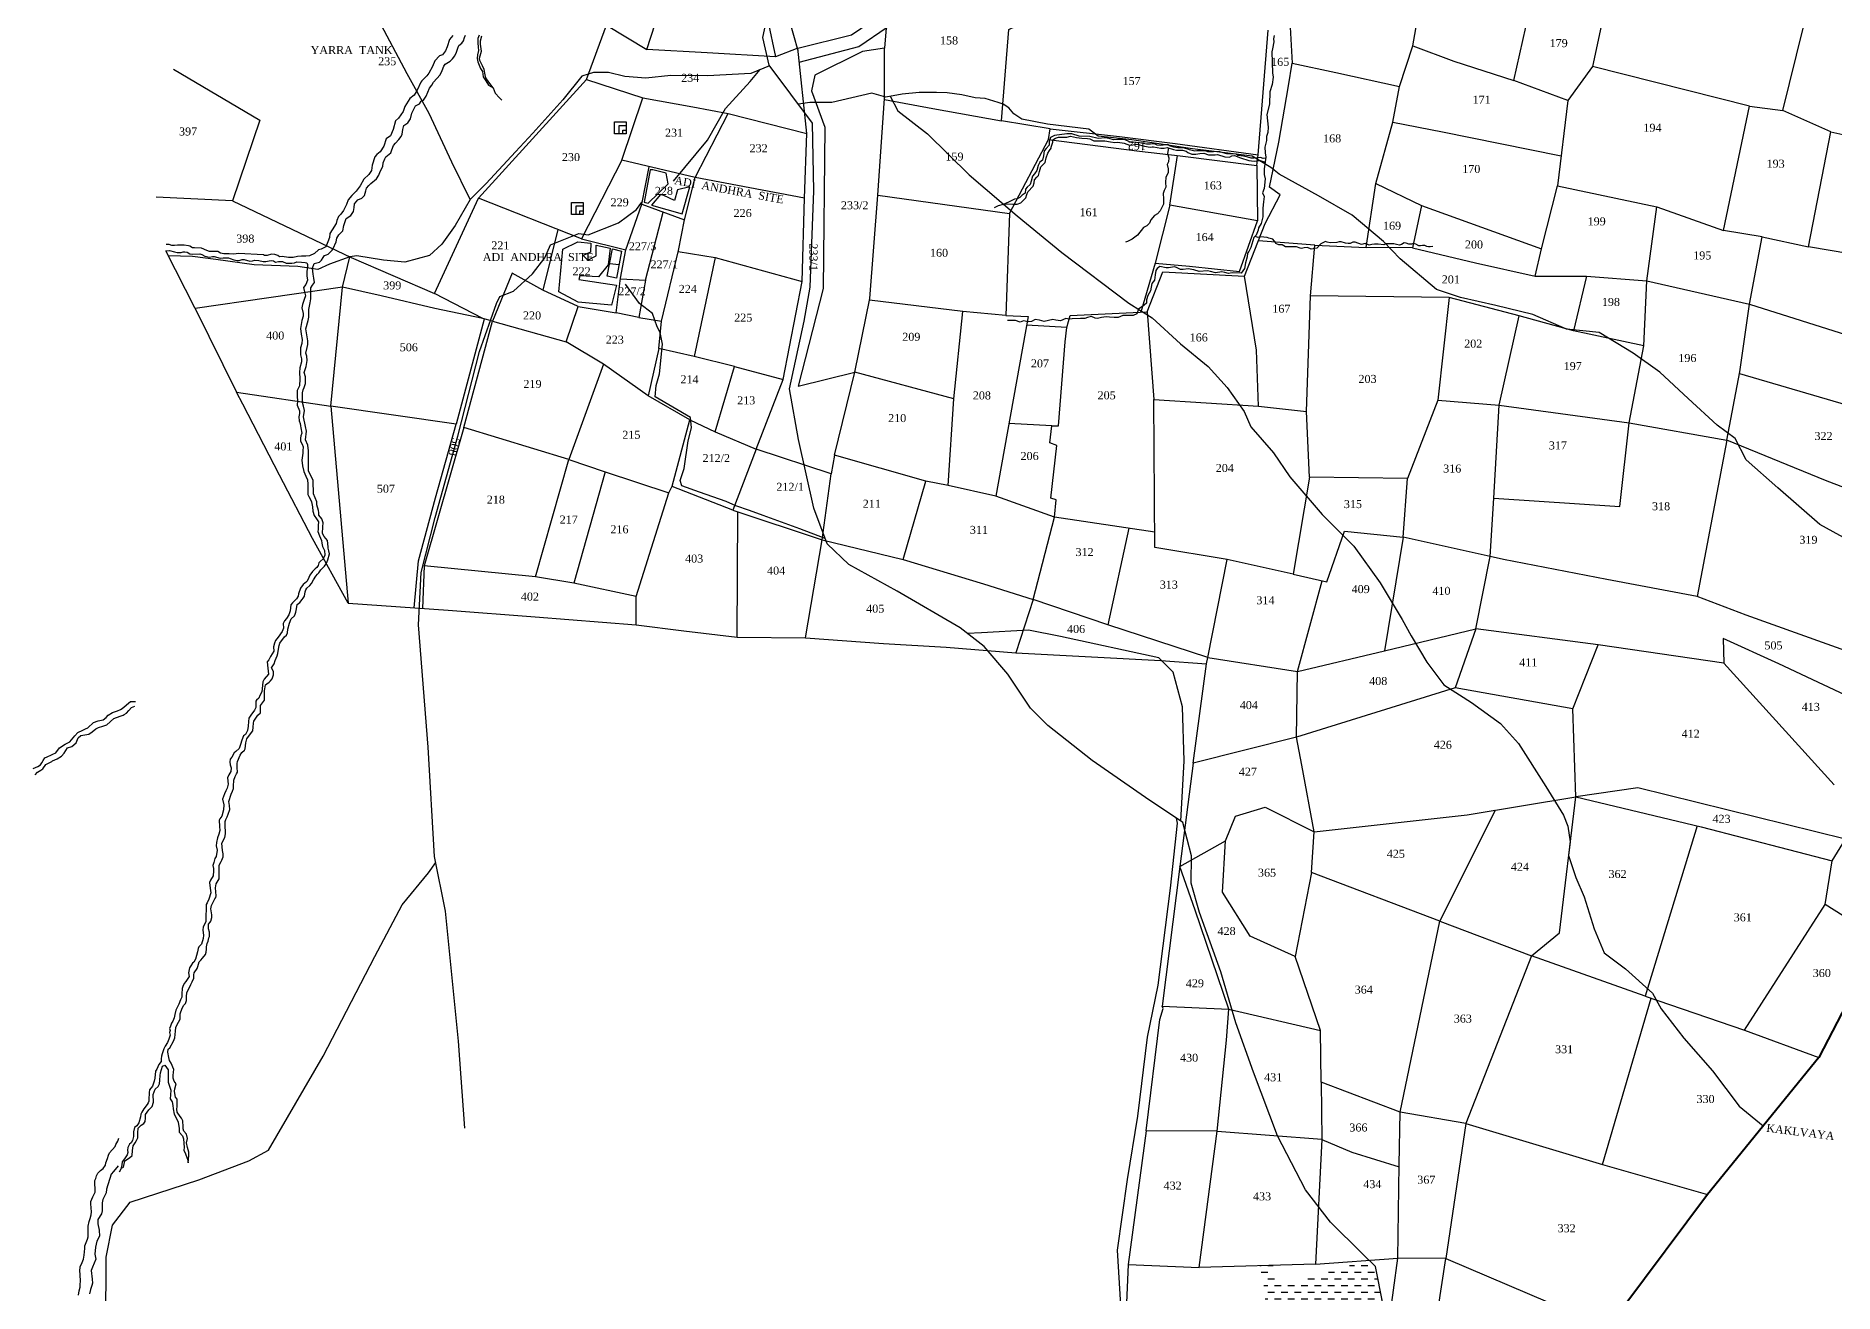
# Model space of a CAD drawing. Header units: millimetres. Extents: x -710 to 883, y -1027 to 1201.
# Drawn here: x -152 to 522, y 0 to 471 of the extents above; entities that cross this region are included whole.
import ezdxf

# ---------------------------------------------------------------- set-up
doc = ezdxf.new("R2010")
doc.units = ezdxf.units.MM
doc.header["$MEASUREMENT"] = 0
for name, pattern in [('ACAD_ISO02W100', [15, 12, -3]), ('ACAD_ISO07W100', [3, 0, -3]), ('BORDER', [1.75, 0.5, -0.25, 0.5, -0.25, 0, -0.25])]:
    doc.linetypes.add(name, pattern=pattern)
for name, color, linetype in [('CARTTRACK', 30, 'ACAD_ISO02W100'), ('NALA', 4, 'Continuous'), ('SQUAREWELL', 5, 'Continuous'), ('SURVEY_BND', 7, 'Continuous'), ('SURVEY_NO', 7, 'Continuous'), ('VILLAGE_AREA', 1, 'Continuous'), ('WATER_BODY', 4, 'Continuous')]:
    doc.layers.add(name, color=color, linetype=linetype)
doc.layers.add('FOOTPATH', color=150, linetype='ACAD_ISO07W100', lineweight=30)
doc.layers.add('VILL_BOUNDARY', color=6, linetype='BORDER', lineweight=30)
doc.styles.get("Standard").update_dxf_attribs({"font": 'TIMES.TTF'})

msp = doc.modelspace()

# ---------------------------------------------------------------- hatches: boundary and pattern name
at = {"layer": 'WATER_BODY', "linetype": 'ByBlock'}
h = msp.add_hatch(dxfattribs=at)
h.set_pattern_fill('DASH', color=256, scale=20, style=0)
h.paths.add_polyline_path([(324.29, -31.51), (326.06, -27.92), (327.6, -26.34), (329.76, -24.44), (332.32, -22.99), (334.09, -19.78), (335.96, -17.08), (338.71, -15.96), (340.57, -14.61), (342.02, -12.79), (343.75, -9.53), (346.96, -7.67), (353.13, -4.2), (350.37, 9.73), (349.07, 10.99), (348.18, 10.58), (347.17, 10.48), (346.48, 10.73), (345.19, 11.43), (345, 11.82), (340.5, 11.5), (341, 10.23), (339.05, 8.82), (336.54, 7.85), (334.65, 7.85), (333.43, 7.73), (332.27, 7.3), (331.35, 6.69), (328.54, 5.53), (327.02, 5.65), (325.98, 5.65), (324.51, 5.41), (323.23, 5.04), (322.44, 4.49), (320.73, 4.49), (319.75, 4.37), (318.34, 3.94), (317.06, 3.7), (315.9, 3.64), (314.8, 3.64), (313.52, 3.88), (312.79, 4.98), (312.24, 7.85), (312.05, 9.43), (312.12, 10.14), (306.95, 10), (306.89, 8.73), (306.95, 7.39), (308.42, 4.71), (308.45, 2.93), (309.11, -3.36), (307.51, -5.58), (305.8, -6.32), (303.57, -6.32), (302.65, -6.93), (301.91, -7.33), (300.42, -6.98), (299.1, -7.33), (298.32, -7.68), (296.87, -7.11), (295.56, -7.06), (294.59, -7.46), (293.37, -7.46), (292.36, -7.46), (291.49, -7.28), (290.57, -7.28), (289.08, -7.85), (288.11, -7.72), (286.67, -6.93), (284.74, -7.28), (282.41, -7.64), (281.22, -7.31), (279.84, -7.03), (278.54, -7.03), (276.97, -7.03), (275.95, -6.54), (274.4, -5.93), (273.25, -5.52), (272.04, -5.18), (270.43, -3.93), (268.58, -4.98), (265.14, -13.36), (260.41, -28.19), (259.39, -39.29), (258.58, -53.85), (258.24, -66.51), (256.69, -76.62), (250.88, -86.55), (248.45, -88.1), (247.17, -89.85), (248.05, -91.27), (255.33, -95.92), (263.25, -104.72), (266.15, -112.87), (267.64, -123.25), (269.93, -139.56), (271.96, -148.02), (273.18, -151.32), (274.71, -153.14), (277.35, -155.4), (279.11, -155.93), (281.65, -156.14), (283.85, -155.62), (286.05, -154.52), (287.34, -152.36), (288.88, -148.99), (289.11, -145.22), (289.76, -141.49), (291.95, -138.19), (292.84, -133.11), (294.42, -130.45), (295.22, -126.26), (295.41, -124.49), (296.99, -122.12), (298.25, -119.79), (299.18, -115.22), (301.98, -111.17), (301.1, -109.1), (299.89, -106.12), (300.36, -101.6), (301.85, -97.17), (301.8, -94.71), (301.43, -90.67), (302.17, -87.55), (303.34, -83.64), (303.95, -79.91), (303.57, -76.01), (305.34, -70.09), (306.6, -65.66), (306.74, -60.45), (307.96, -55.11), (309.59, -50.36), (312.44, -46.35), (315.47, -42.06), (317.25, -38.31), (322.19, -33.6)])
h.paths.add_polyline_path([(264.06, -63.6), (302.51, -63.6), (302.51, -59), (264.06, -59)], flags=24)
h.paths.add_polyline_path([(279.12, -57.56), (287.28, -57.56), (287.28, -52.99), (279.12, -52.99)], flags=24)

# ---------------------------------------------------------------- linework, layer by layer
at = {"layer": 'CARTTRACK', "linetype": 'ByBlock'}
for points in [[(353.13, -4.2), (350.37, 9.73), (345.3, 14.64), (333.54, 26.31), (324.14, 38.4), (313.74, 58.7), (304.74, 82.55), (298.06, 101.07), (292.46, 120.13), (284.37, 142.46), (281.34, 153.4), (281.49, 163.69), (278.23, 176.19), (264.19, 185.48), (244.13, 199.37), (227.52, 212.51), (221.03, 219.05), (212.51, 231.75), (203.69, 242.16), (194.71, 249.09), (171.02, 262.87), (153, 272.94), (144.79, 280.63), (139.82, 293.96), (134.02, 319.74), (130.71, 338.72), (136.22, 364.15), (138.48, 376.92), (139.86, 413.01), (139.36, 438.36), (123.04, 460.13), (120.65, 470.43), (123.4, 483.25)], [(277.47, 176.69), (278.72, 199.22), (278.04, 219.56), (274.57, 232.48), (269.22, 237.86), (232.33, 245.91), (220.27, 248.23), (202.68, 247.31), (197.36, 247.04)]]:
    msp.add_lwpolyline(points, dxfattribs=at)
at = {"layer": 'FOOTPATH', "linetype": 'ByBlock'}
for points in [[(10.99, 409.67), (4.09, 423.69), (-4.38, 441.92), (-12.68, 456.83), (-26.71, 483.27), (-43.48, 508.67), (-57.87, 539.9), (-63.74, 551.63), (-65.84, 566.98), (-70.21, 576.41), (-76.57, 588.85), (-81.76, 600.48), (-96.36, 612.77)], [(123.24, 459.87), (116.16, 457.01), (99.99, 456.08), (86.19, 456.19), (76.86, 455.26), (68.93, 455.78), (62.85, 457.32), (57.19, 457.32), (55.27, 456.68), (52.89, 456.02), (45.72, 447.14), (34.48, 434.62), (27.97, 427.62), (16.99, 415.71), (10.99, 409.67), (5.29, 400.03), (0.33, 393.04), (-4.22, 388.74), (-13.57, 386.22), (-21.53, 386.95), (-31.53, 388.66), (-34.17, 388.23), (-41.81, 385.46), (-46.12, 383.43), (-53.6, 384.57), (-70.01, 385.23), (-84.45, 387.23), (-93.13, 388.31), (-102.17, 388.59)], [(87.2, 416.55), (99.94, 431.98), (106.75, 443.8), (115.91, 454), (119.7, 458.44)], [(530.94, 280.21), (517.09, 287.89), (501.32, 301.66), (489.44, 312.15), (485.26, 320.1), (478.57, 325.13), (467.68, 335.17), (457.08, 345.04), (447.05, 352.09), (434.26, 359.91), (422.09, 361.16), (409.44, 366.62), (395.59, 369.99), (382.24, 373.04), (373.29, 376.02), (359.71, 387.54), (353.4, 394.02), (341.73, 403.88), (329.07, 411.1), (314.26, 419.26), (311.21, 421.71), (304.13, 426.03), (281.84, 428.7), (259.04, 432.15), (246.39, 433.52), (242.93, 436.05), (227.5, 437.96), (217.82, 439.84), (214.81, 441.86), (212.93, 444.1), (210.77, 445.53), (209, 446.12), (204.12, 447.55), (200.26, 447.84), (195.27, 448.96), (189.87, 449.73), (185.87, 449.84), (179.29, 449.84), (172.94, 449.18), (166.84, 448.15), (161.55, 449.55), (146.55, 446.13), (138.28, 446.13), (134.02, 445.47)], [(168.49, 448.43), (171.36, 443.03), (182.45, 434.3), (198.01, 419.02), (216.05, 403.54), (232.77, 389.83), (257.9, 370.9), (266.73, 365.37), (277.25, 355.6), (287.71, 347.17), (294.85, 339.19), (301.15, 330.27), (303.69, 324.55), (312.24, 314.79), (318.36, 305.72), (330.39, 291.64), (342.33, 279.81), (352.13, 265.95), (360.4, 252.25), (363.78, 246.14), (369.72, 236.21), (376.02, 227.76), (386.45, 221.1), (397.35, 213.21), (404.02, 205.79), (414.3, 189.65), (420.88, 178.95), (422.57, 174.72), (423.46, 168.9), (422.84, 163.72), (425.58, 155.57), (428.68, 148.29), (432.44, 136.28), (436.2, 127.27), (444.14, 121.27), (454.3, 112.21), (457.48, 106.23), (466, 95.29), (476.76, 83.05), (486.78, 69.81), (495.75, 62.41)], [(8.95, 61.54), (6.56, 94.14), (1.66, 142.96), (-2.37, 163.44), (-4.76, 204.36), (-8.41, 250.32), (-7.38, 269.87), (-2.1, 290.56), (6.29, 320.99), (14.43, 352.78), (20.83, 370.74), (22.07, 373.4), (27.16, 375.33), (34.29, 381.84), (39.02, 387.88), (41.13, 392.78), (51.68, 396.99), (55.22, 396.44), (66.53, 400.93), (73.29, 405.95), (75.37, 408.77)], [(144.05, 282.61), (134.59, 286.29), (120.84, 291.29), (115.74, 293.18), (110.56, 294.82), (106.99, 296.45), (96.94, 299.96), (90.36, 302.35), (89.72, 304.35), (91.19, 308.83), (92.69, 319.19), (93.96, 324.12), (93.62, 327.99), (80.35, 335.7), (80.74, 339.93), (81.96, 344.42), (83.08, 355.51), (82.23, 359.82), (81.03, 361.99), (79.32, 366.95), (74.4, 370.7), (69.18, 377.96)], [(254.88, -4.78), (253.64, 15.82), (257.44, 42.28), (261.35, 66), (264.99, 95.66), (268.9, 115.11), (273.52, 151.58), (276.18, 175.93), (275.76, 177.82)], [(-118.55, -51.53), (-125.59, -12.4), (-125.58, 13.16), (-123.12, 25.17), (-116.48, 33.81), (-90.83, 42.15), (-72.06, 49.26), (-64.69, 53.3), (-44.16, 88.54), (-24.75, 125.9), (-14.56, 145.26), (-4.62, 157.28), (-1.92, 161.12)]]:
    msp.add_lwpolyline(points, dxfattribs=at)
at = {"layer": 'NALA', "linetype": 'ByBlock'}
for points in [[(-119.88, 46.6), (-119.04, 46.98), (-118.5, 49.32), (-116.81, 50.44), (-115.82, 51.32), (-115.68, 53.15), (-115.4, 54.97), (-114.6, 56.02), (-114.15, 56.95), (-113.59, 57.96), (-113.59, 59.8), (-113.53, 61.6), (-112.34, 62.68), (-111.38, 63.3), (-110.85, 64.06), (-110.82, 65.33), (-110.73, 66.69), (-109.55, 68.48), (-108.33, 69.69), (-107.8, 71.27), (-107.88, 74.12), (-107.17, 76.13), (-106.07, 77.23), (-105.56, 78.22), (-105.42, 79.55), (-105.31, 81.35), (-105.11, 82.34), (-104.35, 84.84), (-103.53, 85.2), (-102.26, 83.45), (-102.29, 80.21), (-102.29, 78.8), (-101.33, 75.8), (-101.38, 74.02), (-101.47, 72.49), (-100.79, 71.42), (-100.51, 70.09), (-100.39, 68.77), (-100.06, 66.84), (-99.04, 64.9), (-98.56, 63.77), (-98.16, 61.41), (-98.19, 60), (-96.95, 58.71), (-96.5, 57.61), (-96.24, 54.35), (-96.41, 53.36), (-95.79, 51.9), (-94.94, 49.58), (-94.75, 48.51), (-94.52, 51.3), (-94.52, 52.51), (-95, 54.26), (-95.34, 56.06), (-94.97, 57.64), (-95.45, 59.28), (-96.42, 60.37), (-96.6, 61.36), (-96.6, 62.09), (-96.73, 64.24), (-97.21, 65.27), (-97.71, 65.95), (-98.85, 67.59), (-99.01, 68.65), (-98.85, 69.69), (-98.85, 71.71), (-98.92, 72.39), (-99.55, 73.21), (-99.8, 74.5), (-99.87, 75.37), (-99.72, 76.25), (-99.33, 78.11), (-100.08, 79.21), (-100.45, 80.32), (-100.45, 81.29), (-100.33, 82.51), (-100.18, 83.51), (-101.18, 85.92), (-101.73, 86.98), (-102.05, 87.99), (-102.37, 90.08), (-102.22, 91.22), (-101.66, 91.73), (-100.3, 94.17), (-99.81, 95.42), (-99.52, 97.97), (-99.37, 99.29), (-98.97, 100.14), (-97.75, 102.41), (-97.73, 104.44), (-97, 106.6), (-96.35, 107.64), (-95.74, 108.25), (-95.42, 109.41), (-95.42, 110.94), (-95.28, 112.29), (-93.79, 115.4), (-93.28, 116.43), (-92.66, 117.74), (-92.61, 119.08), (-92.58, 119.76), (-91.41, 121.43), (-91.16, 122.11), (-90.62, 123.92), (-90.05, 124.57), (-89.45, 125.25), (-88.29, 126.69), (-88.02, 127.57), (-87.95, 128.71), (-87.93, 129.53), (-87.64, 130.74), (-87.31, 131.62), (-86.96, 132.85), (-86.79, 133.46), (-86.79, 135), (-87.18, 136.26), (-87.18, 138.04), (-86.46, 138.78), (-86.21, 139.18), (-85.87, 140.52), (-85.89, 141.49), (-86.23, 143.8), (-85.97, 145.07), (-85.18, 146.81), (-84.82, 147.49), (-84.44, 147.99), (-84.3, 148.7), (-84.56, 151.68), (-84.36, 152.39), (-84.22, 153.19), (-83.13, 155), (-83.13, 155.84), (-83.1, 156.94), (-83.1, 157.79), (-83.16, 160.17), (-82.45, 161.47), (-82.12, 162.03), (-81.67, 163.33), (-81.61, 164.42), (-81.95, 165.63), (-82.2, 168.35), (-81.05, 170.56), (-80.73, 171.84), (-80.72, 173.3), (-80.87, 174.21), (-80.87, 175.62), (-80.87, 176.58), (-80.63, 177.33), (-80.21, 178.28), (-79.72, 179.29), (-79.19, 181.07), (-79.32, 182.52), (-79.54, 183.97), (-78.63, 186.72), (-78.21, 187.84), (-77.74, 188.94), (-77.72, 189.76), (-77.62, 192.01), (-77.21, 193.41), (-76.65, 194.42), (-76.22, 195.07), (-76.43, 196.74), (-76.43, 198.22), (-76.22, 199.08), (-75.27, 201.38), (-74.59, 202.42), (-73.61, 203.25), (-73.35, 203.73), (-73.17, 206.05), (-72.75, 207.47), (-72.1, 208.34), (-70.58, 210.49), (-70.42, 211.92), (-70.26, 213.35), (-70.21, 214.14), (-68.71, 216.39), (-67.69, 217.31), (-67.69, 218.12), (-67.6, 218.78), (-67.66, 220.06), (-66.19, 222.04), (-66.17, 223.4), (-66.12, 225.54), (-65.75, 227.75), (-65.31, 228.15), (-64.4, 228.78), (-63.86, 229.29), (-63.23, 230), (-62.75, 231.51), (-62.82, 232.78), (-63.52, 234.13), (-62.54, 235.6), (-62.1, 236.85), (-61.73, 237.79), (-61.44, 238.61), (-61.13, 239.55), (-60.88, 241.1), (-60.6, 242.45), (-60.34, 243.39), (-58.65, 245.78), (-57.86, 246.44), (-57.55, 247.28), (-57.42, 248.6), (-56.8, 250.92), (-56.09, 252.49), (-54.94, 253.61), (-54.61, 254.28), (-54.38, 254.96), (-54.1, 256.3), (-53.85, 257.93), (-52.89, 258.69), (-52.08, 259.78), (-51.6, 260.32), (-51.13, 261.05), (-50.86, 262.62), (-50.68, 263.44), (-50.28, 264.03), (-49.16, 264.99), (-48.47, 265.72), (-47.72, 267.17), (-46.9, 268.55), (-46.28, 269.3), (-45.79, 269.78), (-45.26, 270.56), (-44.98, 270.93), (-43.68, 272.25), (-43.09, 273.12), (-42.6, 274.02), (-42.43, 274.69), (-41.82, 276.88), (-42.08, 278.04), (-42.32, 278.96), (-42.32, 279.46), (-42.58, 281.89), (-43.83, 283.4), (-44.35, 284.47), (-44.33, 287.06), (-44.21, 288.52), (-44.66, 289.99), (-45.75, 291.36), (-45.74, 292.37), (-45.93, 293.14), (-46.48, 295.21), (-46.48, 296.35), (-47.73, 299.32), (-47.82, 300.66), (-47.9, 303.05), (-47.9, 304.35), (-49.66, 307.96), (-49.6, 309.02), (-49.71, 315.48), (-49.95, 317.58), (-50.73, 319.57), (-50.44, 322.84), (-50.73, 324.6), (-51.47, 328.26), (-51.18, 330.58), (-51.47, 332.27), (-51.91, 333.64), (-51.88, 336.14), (-51.86, 337.24), (-51.64, 338.37), (-51.27, 339.29), (-50.76, 340.78), (-50.76, 343.22), (-51.3, 344.91), (-50.54, 347.06), (-50.2, 349.39), (-50.29, 351), (-50.64, 352.17), (-50.17, 354.23), (-49.93, 355.33), (-49.88, 356.78), (-50.59, 361.26), (-49.8, 364.4), (-49.58, 365.55), (-49.58, 367.19), (-49.58, 368.46), (-49.05, 371.03), (-48.8, 372.5), (-48.78, 373.89), (-48.78, 375.55), (-48.78, 376.57), (-48.16, 377.67), (-47.41, 378.62), (-47.65, 380.26), (-47.87, 381.75), (-48.19, 383.95), (-47.55, 385.68), (-45.57, 386.29), (-44.76, 387.02), (-44.1, 388.03), (-43.64, 388.76), (-42.9, 389), (-42.22, 389.25), (-41.41, 390.1), (-40.82, 390.76), (-40.41, 391.37), (-39.25, 393.86), (-39.01, 395.25), (-38.28, 396.53), (-36.78, 398.02), (-36.39, 400.02), (-36.07, 401.14), (-35.58, 402.6), (-33.82, 403.68), (-32.84, 405.17), (-32.47, 406.73), (-32.35, 408.13), (-31.13, 409.54), (-29.71, 410.2), (-28.71, 411.23), (-28.21, 412.98), (-27.95, 413.95), (-27.06, 414.98), (-26.28, 415.76), (-24.2, 417.46), (-23.27, 418.9), (-22.78, 420.24), (-21.77, 422.11), (-21.68, 423.48), (-21.04, 425), (-20.65, 425.73), (-18.83, 427.21), (-18.42, 428.38), (-17.76, 429.94), (-17.07, 430.87), (-15.77, 432.17), (-14.92, 433.32), (-14.55, 434.28), (-14.3, 435.94), (-13.96, 437.42), (-12.44, 438.47), (-11.46, 439.93), (-10.9, 442.04), (-9.5, 444.81), (-8.01, 445.62), (-7.4, 446.6), (-6.59, 446.94), (-5.54, 448.5), (-4.26, 451.47), (-3.43, 452.57), (-2.75, 453.72), (-0.32, 456.44), (0.44, 458.08), (1.15, 459.71), (1.61, 460.5), (3.52, 461.54), (4.3, 462.46), (5.23, 463.64), (5.85, 465.01), (6.29, 466.47), (6.68, 467.51), (7.83, 468.39), (8.52, 469.24), (8.86, 470.49), (9.18, 471.32)], [(4.51, 471.19), (3.18, 469.71), (2.36, 466.98), (1.77, 465.52), (0.6, 463.99), (-0.51, 463.58), (-2.28, 461.69), (-3.16, 459.58), (-4.5, 457.14), (-5.24, 456.15), (-7.14, 454.25), (-7.53, 453.67), (-8.93, 450.71), (-10.07, 448.84), (-11.67, 447.56), (-13.59, 444.58), (-14.14, 442.73), (-15.9, 440.28), (-17.02, 439.16), (-17.93, 435.96), (-18.91, 433.62), (-20.49, 432.44), (-21.41, 429.67), (-22.83, 427.61), (-24.05, 426.57), (-24.76, 425.68), (-25.78, 422.57), (-26.09, 420.54), (-27.05, 419.05), (-28.91, 417.34), (-30.22, 414.79), (-31.79, 412.82), (-33.35, 411.26), (-34.79, 409.57), (-35.42, 407.82), (-36.48, 405.55), (-37.59, 404.22), (-38.46, 403.37), (-39.09, 401.81), (-39.28, 400.71), (-40.8, 398.34), (-41.64, 397), (-41.84, 395.46), (-42.38, 393.88), (-43.2, 391.97), (-44.84, 391.07), (-45.91, 390.83), (-47.37, 389.51), (-49.22, 388.58), (-50.6, 388.5), (-52.3, 388.51), (-53.72, 388.34), (-55.44, 387.93), (-57.19, 388), (-59.49, 388.33), (-60.53, 388.21), (-61.21, 388.67), (-62.32, 389.15), (-63.58, 389.17), (-65.09, 388.77), (-66.19, 388.69), (-66.56, 388.95), (-75.86, 389.48), (-77.71, 389.21), (-79.39, 389.37), (-79.98, 389.37), (-81.44, 389.37), (-82.63, 389.57), (-83.68, 390.17), (-86.81, 390.26), (-87.75, 390.62), (-89.74, 391.45), (-92.45, 391.56), (-93.14, 391.61), (-94.1, 392.17), (-94.63, 392.41), (-96.32, 392.61), (-98.83, 392.55), (-99.91, 392.44), (-100.9, 392.5), (-101.87, 392.88), (-103.04, 392.83)], [(14.3, 471.31), (13.81, 470.13), (13.83, 468.5), (13.93, 466.86), (14.03, 465.65), (13.68, 463.96), (13.59, 462.62), (13.86, 461.4), (14.81, 458.84), (15.62, 457.66), (15.86, 455.68), (16.82, 454.17), (17.87, 452.56), (19.53, 451.62), (20.37, 449.54), (22.01, 447.83), (22.89, 446.93)], [(19.53, 451.62), (17.94, 453.67), (16.83, 455.31), (16.6, 456.47), (16.21, 458.47), (15.58, 459.81), (14.61, 461.79), (14.52, 462.66), (15.26, 465.37), (14.87, 467.94), (14.85, 469.25), (15.28, 471.05)], [(312.38, 471.19), (312.23, 469.96), (312.31, 468.83), (311.82, 466.18), (311.54, 465.05), (311.81, 457.26), (312.06, 455.54), (311.71, 452.88), (310.76, 450.05), (310.65, 445.53), (309.68, 441.54), (310.14, 436.81), (310.11, 434.79), (309.6, 433.33), (309.57, 431.9), (308.98, 429.38), (309.09, 427.17), (309.3, 425.66), (308.68, 421.22), (308.71, 419.04), (309.11, 417.53), (308.63, 413.79), (308.11, 412.2), (308.68, 410.84), (308.41, 408.85), (308.19, 406.48), (308.17, 403.17), (307.57, 400.67), (306.52, 399.12), (306.44, 398.2), (305.74, 396.32), (304.76, 395.45), (303.66, 391.72), (302.93, 390.26), (302.39, 389.59), (302.36, 388.19), (301.63, 386.04), (301.31, 383.91), (300.04, 382.13), (296.74, 382.27), (295.33, 382.02), (293.87, 382.4), (292.82, 382.59), (290.42, 382.29), (288.53, 382.67), (287.48, 382.94), (284.31, 382.78), (282.26, 383.37), (280.23, 383.67), (278.29, 383.48), (277.32, 383.53), (275.81, 384.26), (275, 384.5), (272.85, 384.1), (271.91, 384.05), (269.62, 384.56), (268.56, 383.86), (268, 383.1), (267.75, 381.46), (267.59, 379.52), (266.54, 378.28), (266, 375.48), (265, 373.7), (264.57, 372.06), (264.51, 370.87), (263.7, 370.12), (261.51, 368.65), (260.97, 366.84), (259.62, 366.22), (257.78, 366.22), (255.65, 366.22), (253.94, 365.51), (252.48, 365.51), (250.73, 365.65), (249.43, 365.7), (247.65, 365.46), (246.14, 365.16), (245.33, 365.24), (243.93, 365.89), (242.5, 365.43), (241.42, 365.05), (239.84, 365.05), (236.63, 364.95), (235.53, 364.8), (234.31, 365.14), (232.31, 364.25), (230.55, 364.52), (229.47, 364.76), (226.2, 364.03), (224.44, 364.54), (222.82, 364.73), (221.45, 363.95), (220.15, 363.89), (218.45, 364.22), (217.15, 363.79), (215.45, 364.4), (214.12, 364.35), (212.48, 364.32)], [(207.53, 406.75), (209.1, 407.43), (210.88, 407.94), (212.31, 408.08), (214.39, 407.97), (216.08, 407.97), (217.39, 408.44), (219.29, 410.37), (219.68, 411.62), (220.12, 412.6), (222.03, 414.69), (222.42, 415.94), (222.56, 417.15), (223.49, 418.04), (224.02, 418.76), (224.38, 420.27), (224.91, 421.93), (226.52, 423.55), (226.99, 425.3), (227.56, 427.05), (228.21, 428.12), (228.78, 428.92), (228.78, 429.31), (229.43, 431.16), (229.45, 432.04), (230.5, 432.67), (231.6, 433.06), (234.66, 433.06), (236.09, 433.42), (238.29, 433.03), (240.34, 432.73), (242.39, 432.65), (243.28, 432.47), (244.77, 431.7), (248.89, 431.76), (251.09, 431.34), (252.66, 431.11), (253.79, 431.2), (256.14, 430.81), (258.22, 430.04), (259.46, 430.19), (260.98, 430.45), (263.77, 429.71), (265.91, 429.38), (266.74, 429.41), (267.16, 429.5), (269.97, 428.92), (271.18, 429), (272.29, 429.23), (274.73, 428.44), (275.81, 428.27), (276.88, 428.27), (278.04, 428.25), (279.38, 427.9), (280.07, 427.31), (281.51, 426.73), (283.03, 426.71), (284.61, 426.96), (286.03, 427.06), (287.8, 426.52), (290.3, 426.44), (291.12, 426.63), (293.99, 425.71), (295.66, 425.54), (296.6, 426.04), (297.52, 426.21), (299.77, 425.35), (302.92, 424.4), (304.88, 424.06), (306.63, 424.35), (307.24, 424.35), (309.03, 423.7)], [(309.24, 425.25), (308.3, 425.09), (307.87, 425.25), (307.42, 425.5), (306.24, 425.34), (304.92, 425.23), (303.8, 425.25), (302.55, 425.6), (300.99, 425.95), (298.86, 426.27), (298.14, 426.71), (296.17, 426.86), (294.72, 426.86), (291.61, 427.69), (289.66, 427.63), (287.55, 427.57), (286.65, 427.92), (285.21, 428.01), (283.47, 428.01), (282.67, 427.85), (280.74, 428.29), (280.01, 428.54), (278.31, 429.11), (276.31, 429.11), (274.77, 429.31), (273.15, 429.88), (272.65, 430.16), (271.87, 430.19), (269.98, 429.95), (268.6, 430.08), (267.58, 430.54), (266.08, 430.47), (264.5, 430.43), (263.3, 430.69), (261.99, 431.03), (259.56, 431.17), (258.23, 431.38), (256.33, 432.21), (253.78, 432.16), (252.15, 432.1), (250.58, 432.57), (249.1, 432.81), (246.48, 432.57), (243.26, 433.32), (239.32, 433.45), (236.59, 434.35), (234.7, 434.35), (230.11, 433.69), (228.59, 433.01), (228.01, 431.31), (228.01, 430.07), (226.93, 428.82), (226.25, 427.92), (225.96, 426.12), (225.57, 424.53), (224.54, 423.77), (223.91, 422.46), (223.44, 420.63), (222.52, 419.32), (221.82, 418.5), (221.26, 416.58), (220.95, 415.34), (219.84, 414.37), (219.13, 413.59), (219.03, 412.05), (218, 411.32), (217.01, 410.45), (216.08, 409.92), (215.06, 409.83), (213.52, 409.07), (211.19, 407.97)], [(272.76, 429.08), (272.48, 426.99), (272.91, 425.41), (272.85, 423.87), (272.3, 422.87), (272.71, 421.18), (272.73, 419.68), (271.85, 418.06), (271.7, 416.14), (271.83, 414.31), (271.23, 413.11), (270.8, 411.98), (270.95, 409.93), (270.89, 408.01), (269.7, 405.46), (268.68, 404.3), (267.53, 403.67), (266.24, 402.06), (265.63, 400.9), (264.71, 399.85), (263.38, 399.2), (261.18, 396.33), (259.2, 394.88), (257.46, 393.96), (256.74, 393.75)], [(371.95, 392.15), (370.96, 392.04), (370.24, 392.04), (369.67, 392.15), (368.96, 392.52), (368.1, 392.52), (367.3, 392.38), (366.71, 392.38), (365.54, 393.04), (364.58, 393.19), (363.94, 392.92), (362.88, 393.04), (361.94, 393.41), (361.2, 393.44), (360.23, 392.81), (359.38, 392.64), (358.24, 392.81), (357.29, 393.12), (356.1, 393.15), (354.3, 393.09), (353.56, 392.78), (351.39, 392.95), (349.99, 392.95), (348.99, 392.87), (348.02, 392.61), (346.6, 393.18), (345.13, 392.89), (342.82, 393.75), (341.9, 393.75), (340.96, 393.29), (340.19, 393.21), (339.22, 393.35), (337.57, 393.89), (336.8, 393.86), (335.89, 393.55), (333.46, 393.43), (332.32, 393.72), (331.67, 393.98), (329.87, 393.12), (328.41, 391.5), (326.33, 391.1), (324.88, 391.7), (323.74, 391.64), (322.74, 391.41), (322.2, 391.47), (320.78, 391.92), (319.16, 391.98), (317.96, 391.98), (316.68, 391.98), (315.42, 392.75), (314.2, 392.72), (313.03, 393.24), (312.75, 393.78), (311.89, 394.86), (310.4, 395.23), (309.75, 395.43), (308.52, 395.63), (307.13, 395.75), (306.38, 395.51), (305.25, 395.88)], [(-103.15, 390.51), (-101.73, 390.6), (-99.87, 390.16), (-98.85, 389.8), (-97.43, 389.91), (-96.66, 390.05), (-95.99, 390.05), (-95.2, 389.95), (-94.2, 389.39), (-93.2, 389.22), (-90.38, 389.4), (-89.65, 389.11), (-88.51, 388.42), (-86.71, 388.13), (-85.67, 388.32), (-85.02, 388.4), (-82.78, 387.71), (-81.63, 387.84), (-80.42, 387.9), (-79.67, 387.86), (-79.08, 387.55), (-77.6, 387.07), (-76.42, 386.84), (-75.68, 386.84), (-74.54, 387.21), (-73.76, 387.29), (-71.71, 386.63), (-70.6, 386.77), (-69.83, 387.02), (-68.29, 386.84), (-66.66, 386.54), (-65.66, 386.5), (-65.01, 386.56), (-64.4, 386.73), (-63.63, 386.82), (-62.74, 386.77), (-61.98, 386.21), (-60.94, 386.49), (-59.39, 386.42), (-58, 385.8), (-55.85, 385.82), (-54.89, 385.98), (-54.05, 386.32), (-52.28, 386.28), (-50.94, 386.13), (-50.23, 386.03), (-49.99, 385.3), (-50.07, 384.23), (-50.32, 382.85), (-50.22, 381.13), (-50.03, 379.51), (-50.62, 377.91), (-51.48, 376.73), (-51.12, 375.11), (-50.74, 373.61), (-51.29, 372.22), (-51.95, 370.36), (-52.13, 369.16), (-51.65, 367.03), (-51.65, 365.94), (-52.09, 364.42), (-52.41, 362.83), (-52.65, 361.38), (-52.36, 359.25), (-52.01, 357.23), (-52.19, 355.68), (-52.71, 354.08), (-52.65, 351.43), (-52.33, 349.96), (-52.24, 348.83), (-52.94, 346.66), (-52.97, 344.82), (-52.84, 342.43), (-53.01, 339.85), (-53.93, 338.07), (-53.88, 337.41), (-53.84, 335.91), (-53.74, 334.29), (-53.88, 332.62), (-53.01, 330.55), (-53.03, 329.53), (-53.29, 328.25), (-53.2, 326.76), (-52.83, 325.75), (-52.66, 324.83), (-52.5, 324.18), (-52.18, 322.16), (-52.55, 321.07), (-52.64, 320.21), (-52.62, 319.18), (-52, 317.96), (-51.7, 317), (-51.82, 315.49), (-51.82, 314.66), (-52.11, 311.96), (-51.96, 309.85), (-51.41, 307.69), (-50.64, 306), (-50.01, 304.65), (-49.84, 303.05), (-49.96, 301.16), (-49.89, 299.1), (-49.57, 298.36), (-48.93, 297.31), (-48.56, 296.39), (-48.2, 294.49), (-48.05, 292.83), (-47.53, 291.2), (-46.69, 289.97), (-45.9, 288.92), (-46.04, 287.49), (-45.99, 285.94), (-46.12, 285.23), (-45.52, 283.57), (-44.82, 281.87), (-44.6, 280.87), (-44.42, 279.6), (-43.63, 278.08), (-43.51, 276.4), (-44.09, 275.04), (-45.23, 273.98), (-45.8, 273.49), (-46.08, 272.56), (-46.57, 271.76), (-47.1, 271.21), (-48.2, 270.31), (-49.12, 268.83), (-49.51, 268.06), (-50.21, 266.62), (-50.34, 266.43), (-51.68, 265.39), (-52.6, 263.96), (-53.34, 261.84), (-53.54, 260.98), (-54.21, 260.01), (-54.95, 259.23), (-55.67, 258.5), (-56.23, 257.82), (-56.51, 255.46), (-57.08, 253.97), (-57.94, 252.65), (-58.62, 251.72), (-59.1, 250.72), (-59.04, 249.06), (-59.5, 247.78), (-60.99, 245.68), (-62.01, 244.38), (-62.43, 243.37), (-62.76, 242.06), (-62.67, 240.35), (-63.86, 238.35), (-64.5, 237.1), (-65.12, 236.39), (-64.94, 233.98), (-64.7, 231.74), (-66.26, 229.86), (-66.79, 228.85), (-66.96, 227.57), (-67.14, 225.11), (-67.92, 223.77), (-68.33, 222.79), (-69.1, 222), (-69.42, 221.58), (-69.41, 220.47), (-69.42, 219.27), (-69.84, 218.32), (-71.29, 216.44), (-71.97, 215.32), (-72.14, 214.05), (-72.29, 212.32), (-72.55, 210.59), (-73.32, 209.17), (-74.02, 208.62), (-74.71, 207.06), (-75.21, 205.44), (-75.59, 203.91), (-76.93, 202.71), (-77.48, 202.29), (-78.42, 200.67), (-78.97, 199.9), (-79.09, 198.91), (-79, 197.8), (-78.68, 196.66), (-78.78, 195.27), (-79.58, 194.03), (-80.07, 192.94), (-79.77, 190.5), (-80.18, 188.98), (-80.62, 188.07), (-81.19, 186.96), (-81.93, 184.95), (-81.42, 182.74), (-81.49, 180.9), (-82.16, 178.51), (-82.84, 177.51), (-83.09, 177.04), (-83.01, 174.64), (-82.94, 173.19), (-83.22, 171.78), (-83.81, 170.42), (-84.2, 168.71), (-84.3, 167.45), (-83.92, 165.81), (-84.25, 163.39), (-84.81, 162.64), (-85.17, 161.15), (-85.46, 160.01), (-85.28, 158.92), (-85.28, 158.02), (-85.35, 156.14), (-86.36, 154.59), (-86.83, 153.67), (-86.47, 151.5), (-86.33, 149.72), (-86.98, 147.38), (-87.62, 146.07), (-88.07, 145.4), (-88.06, 143.42), (-88.11, 141.43), (-88.19, 138.96), (-89.09, 137.07), (-89.28, 135.76), (-89.01, 133.94), (-89.09, 132.7), (-89.77, 130.5), (-90.71, 129.58), (-91.02, 128.88), (-91.23, 127.71), (-92.03, 124.86), (-92.67, 123.78), (-93.12, 123.44), (-93.81, 122.47), (-94.25, 121.62), (-94.64, 119.83), (-94.43, 118.47), (-95.59, 116.53), (-96.26, 115.76), (-96.81, 114.66), (-97.05, 113.87), (-97.11, 111.86), (-97.14, 110.71), (-97.6, 109.69), (-98.31, 108), (-98.88, 106.78), (-99.41, 105.76), (-99.79, 104.16), (-99.98, 102.87), (-100.53, 101.67), (-100.97, 100.86), (-101.35, 99.81), (-101.77, 98.95), (-101.58, 98.22), (-101.75, 97.46), (-101.53, 96.37), (-102.06, 94.94), (-102.53, 93.69), (-103.42, 92.34), (-103.9, 91.35), (-104.46, 89.39), (-104.81, 88.6), (-104.91, 87.58), (-104.84, 86.53), (-105.75, 85.38), (-106.56, 83.73), (-107.03, 82.89), (-107.26, 80.26), (-107.55, 79.14), (-108.2, 77.24), (-109.32, 75.9), (-109.44, 74.91), (-109.45, 74.53), (-109.55, 72.55), (-109.54, 71.65), (-109.77, 71.03), (-110.14, 70.48), (-111.37, 68.85), (-112.1, 67.57), (-112.48, 66.86), (-112.66, 65.79), (-113.25, 63.61), (-114.03, 62.48), (-114.87, 61.8), (-115.23, 60.23), (-115.22, 58.37), (-115.65, 56.97), (-116.14, 56.04), (-116.79, 55.5), (-117.35, 54.33), (-117.47, 53.3), (-117.42, 52.38), (-117.66, 51.49), (-118.63, 50.09), (-119.46, 48.92), (-119.65, 47.76), (-119.97, 46.15), (-120.7, 45.11)], [(-152.88, 196.38), (-151.19, 197.19), (-150.2, 197.73), (-149.63, 198.49), (-149.14, 199.39), (-148.54, 200.41), (-147.64, 200.83), (-146.07, 201.56), (-145.56, 201.8), (-144.35, 202.28), (-143.07, 204.1), (-140.93, 205.48), (-139.1, 206.45), (-137.23, 208.61), (-136.08, 209.88), (-134.22, 210.81), (-133.25, 211.23), (-132.38, 211.68), (-130.32, 213.63), (-128.54, 214.29), (-126.58, 214.66), (-125.5, 215.5), (-124.81, 216.4), (-123.12, 217.33), (-121.28, 218), (-120.11, 218.48), (-119.56, 218.9), (-116.37, 221.46), (-114.5, 221.46)], [(-152.11, 193.99), (-151.32, 194.96), (-150.03, 195.76), (-149.28, 196.21), (-148.12, 197.84), (-145.9, 199.01), (-145.68, 199.22), (-143.83, 200.02), (-142.31, 200.99), (-141.23, 202.15), (-139.99, 204.14), (-138.44, 204.7), (-136.72, 206.01), (-135.96, 207.89), (-134.97, 208.71), (-132, 209.32), (-130.79, 210.12), (-129.41, 211.28), (-128.36, 211.77), (-126.81, 212.29), (-125.67, 212.68), (-125.29, 212.83), (-122.6, 215.12), (-120.32, 216.03), (-119.2, 216.44), (-118.73, 216.67), (-117.94, 217.11), (-117.03, 218.18), (-116.02, 219.28), (-114.79, 219.71)], [(-135.91, -1.04), (-135.6, 0.61), (-135.28, 1.89), (-135.21, 3.16), (-135.13, 3.94), (-135.23, 6.75), (-135.43, 7.92), (-135.21, 9.59), (-134.48, 11.22), (-134.01, 12.49), (-133.77, 13.92), (-133.56, 16.46), (-133.51, 17.39), (-132.56, 19.94), (-132.24, 20.86), (-132.24, 22.15), (-132.22, 23.08), (-132.22, 24.75), (-131.83, 26.6), (-131.52, 27.72), (-131.15, 29), (-130.96, 30.2), (-131.3, 33.18), (-131.22, 34.06), (-130.93, 34.99), (-130.47, 35.83), (-129.69, 37.5), (-129.64, 38.79), (-129.72, 40.71), (-129.72, 41.93), (-129.4, 42.67), (-129.19, 43.74), (-128.62, 44.65), (-127.68, 45.72), (-126.66, 46.44), (-125.75, 47.64), (-125.63, 48.56), (-125, 50.23), (-124.62, 51.45), (-124.27, 52.28), (-122.18, 54.62), (-121.94, 55.48), (-121.18, 56.7), (-120.77, 57.82)], [(-121.01, 47.41), (-122.8, 45.25), (-123.62, 44.31), (-125.42, 38.65), (-125.49, 37.25), (-126.82, 34.77), (-126.98, 33.53), (-127.07, 31.59), (-127.01, 30.55), (-127.32, 29.4), (-128.64, 27.25), (-128.67, 25.68), (-128.08, 23.36), (-128.02, 21.05), (-129.05, 19.14), (-129.52, 16.9), (-129.8, 14.27), (-129.33, 12.47), (-130.62, 9.47), (-131.15, 8.19), (-130.71, 4.95), (-130.68, 3.38), (-130.91, 2.5), (-131.38, 1.01), (-131.73, -0.6)]]:
    msp.add_lwpolyline(points, dxfattribs=at)
at = {"layer": 'SQUAREWELL', "linetype": 'ByBlock'}
for points in [[(65.04, 438.88), (69.48, 438.88), (69.48, 434.32), (65.04, 434.32)], [(66.78, 437.53), (69.48, 437.53), (69.48, 434.32), (66.78, 434.32)], [(68.22, 435.75), (69.48, 435.75), (69.48, 434.32), (68.22, 434.32)], [(48.91, 408.65), (53.34, 408.65), (53.34, 404.09), (48.91, 404.09)], [(50.65, 407.31), (53.34, 407.31), (53.34, 404.09), (50.65, 404.09)], [(52.08, 405.53), (53.34, 405.53), (53.34, 404.09), (52.08, 404.09)]]:
    msp.add_lwpolyline(points, close=True, dxfattribs=at)
at = {"layer": 'SURVEY_BND', "linetype": 'ByBlock'}
for points in [[(490.69, 444.67), (503.16, 443.13), (515.86, 494.82), (469.38, 511.68), (441.77, 522.29), (424.32, 527.81), (423.57, 538.49)], [(-78.11, 409.2), (-33.71, 388.01), (-2.43, 374.49), (14.05, 410.19), (54.56, 454.76), (62.06, 475.12), (77.16, 466.02), (86.72, 495.34), (89.29, 524.82), (85.81, 526.45)], [(133.77, 466.46), (153.93, 471.51), (171.83, 483.62), (183.71, 489.37), (199.71, 496.62), (197.39, 506.29), (213, 508.15), (199.71, 496.62)], [(134.34, 461.22), (156.76, 467.13), (167.32, 474.34), (190.09, 486.78), (207.38, 496.17), (205.47, 501.62)], [(316.81, 503.66), (319.18, 460.84), (335.58, 457.35), (359.42, 452.08), (364.47, 467.31), (370.14, 500.02)], [(364.47, 467.31), (379.83, 461.62), (402.28, 454.31), (410.11, 489.49), (406.38, 488.47), (377.77, 497.9)], [(119.65, 490.29), (125.48, 463.21), (99.8, 464.7), (77.16, 466.02)], [(152.17, 485.44), (128.91, 482.82), (133.86, 465.63)], [(437.35, 485.29), (431.84, 459.59), (422.54, 446.9), (402.28, 454.31)], [(521.19, 435.13), (562.78, 425.83), (571.77, 462.44), (576.14, 479.54)], [(166.9, 474.06), (166.27, 466.5), (158.12, 465.17), (140.24, 456.34), (138.98, 450.5), (143.89, 436.9), (143.32, 376.39), (133.96, 339.7), (155.14, 344.97), (160.78, 372.67), (163.87, 411.33), (166.28, 447.57), (166.27, 466.5)], [(166.26, 447.22), (184.45, 443.89), (210.13, 439.21), (212.93, 473.5), (218.2, 475.91)], [(228.39, 436.27), (254.45, 433.34), (275.34, 430.67), (306.4, 426.53), (310.23, 473.22)], [(54.56, 454.76), (75.69, 447.86), (94.46, 444.53), (107.68, 441.99), (137.2, 434.53), (133.77, 466.46), (125.48, 463.21)], [(-100.21, 458.6), (-67.84, 439.41), (-78.11, 409.2), (-106.76, 410.65)], [(234.69, 361.72), (235.93, 366.28), (264.75, 367.58), (270.7, 382.59), (301.25, 380.96), (309.08, 400.67), (314.7, 411.44), (310.65, 414.34), (314.12, 431.22), (317.78, 452.33), (319.18, 460.84)], [(422.54, 446.9), (418.63, 414.82), (455.92, 407.01), (480.94, 398.16), (490.69, 444.67), (431.84, 459.59)], [(327.71, 392.62), (346.93, 391.69), (350.58, 415.68), (356.87, 438.76), (359.42, 452.08)], [(95.33, 417.99), (67.88, 424.42), (75.69, 447.86)], [(136.31, 410.28), (95.33, 417.99), (107.68, 441.99)], [(163.87, 411.33), (213.22, 404.46), (227.78, 432.26), (228.39, 436.27), (210.13, 439.21)], [(356.87, 438.76), (375.6, 435.11), (397.23, 430.68), (420, 426.05)], [(495.46, 395.76), (512.83, 391.97), (521.19, 435.13), (503.16, 443.13)], [(147.57, 313.88), (146.37, 306.87), (118.21, 316.07), (128.35, 342.19), (135.47, 379.03), (136.31, 410.28), (137.2, 434.53), (137.2, 434.53)], [(227.78, 432.26), (261.93, 427.83), (277.13, 426.13), (305.89, 422.52), (306.4, 426.53)], [(305.89, 422.52), (306.15, 401.7), (273.28, 407.54), (276.13, 426.24)], [(67.88, 424.42), (52.73, 395.04), (69.33, 390.81), (75.37, 407.97), (78.11, 422.02)], [(576.53, 422.89), (567.43, 382.76), (512.83, 391.97)], [(75.37, 407.97), (91.29, 402.05), (95.33, 417.99)], [(350.58, 415.68), (367.64, 407.5), (412.66, 391.2), (418.63, 414.82)], [(52.73, 395.04), (14.05, 410.19)], [(67.28, 379.93), (76.68, 379.44), (83.33, 405.01)], [(273.28, 407.54), (267.78, 385.87), (280.71, 384.69), (299.43, 382.75), (306.15, 401.7)], [(367.64, 407.5), (364.24, 391.57), (346.93, 391.69)], [(410.29, 380.95), (422.87, 380.95), (429.59, 380.95), (452.1, 379.22), (455.92, 407.01)], [(43.83, 398.53), (38.18, 375.78), (26.68, 382.09), (19.38, 364.13), (15.72, 365.05), (-2.43, 374.49)], [(74.17, 365.46), (82.65, 364.15), (89.11, 390.64), (91.29, 402.05)], [(213.22, 404.46), (211.76, 366.29), (195.71, 367.68), (160.64, 371.98)], [(450.98, 354.88), (452.1, 379.22), (490.64, 370.44), (495.46, 395.76), (480.94, 398.16)], [(306.61, 332.28), (324.52, 330.26), (326, 373.66), (327.71, 392.62), (306.54, 394.27)], [(364.24, 391.57), (387.91, 386.01), (410.29, 380.95), (412.66, 391.2)], [(-36.94, 376.92), (-92.13, 368.9), (-103.15, 390.51)], [(16.26, 364.91), (5.71, 325.51), (-41.26, 332.27), (-36.94, 376.92), (-34.17, 388.23)], [(51.42, 369.65), (65.77, 367.29), (67.31, 380.24), (69.33, 390.81)], [(102.77, 388.04), (94.98, 350.88), (81.67, 353.88), (82.65, 364.15)], [(89.01, 390.23), (102.77, 388.04), (135.47, 379.03)], [(267.78, 385.87), (262.38, 367.47)], [(76.68, 379.44), (74.17, 365.46), (65.77, 367.29)], [(264.75, 367.58), (267.27, 334.77), (306.61, 332.28), (305.82, 353.24), (301.25, 380.96)], [(429.59, 380.95), (424.64, 360.45), (404.24, 366.12), (378.1, 373.01), (326, 373.66)], [(15.72, 365.05), (-2.25, 368.81), (-22.44, 373.67), (-36.94, 376.92)], [(19.38, 364.13), (46.99, 356.35), (51.42, 369.65), (38.18, 375.78)], [(378.1, 373.01), (373.75, 334.46), (362.43, 305.17), (325.63, 305.57), (324.52, 330.26)], [(-92.13, 368.9), (-76.62, 337.54), (-41.26, 332.27), (-34.83, 258.44), (-48.16, 282.65), (-60.52, 306.32), (-74.29, 332.94), (-76.62, 337.54)], [(60.94, 348), (48.02, 312.26), (8.64, 324.23), (19.38, 364.13)], [(211.76, 366.29), (220.18, 365.9), (208.06, 298.46), (190.15, 302.49), (192.28, 335.01), (155.14, 344.97)], [(192.28, 335.01), (195.71, 367.68)], [(373.75, 334.46), (396.81, 332.61), (404.24, 366.12)], [(394.78, 297.78), (442.04, 294.57), (445.51, 325.99), (482.12, 319.45), (487.01, 345.15), (490.64, 370.44), (565.72, 346.78)], [(229.08, 324.82), (231.57, 324.82), (234.02, 356.39), (234.69, 361.72), (219.59, 362.62)], [(396.81, 332.61), (445.51, 325.99), (450.98, 354.88), (424.64, 360.45)], [(81.67, 353.88), (77.77, 336.08), (60.94, 348), (46.99, 356.35)], [(93.28, 327.11), (102.77, 322.63), (110.07, 347.16), (94.98, 350.88)], [(110.07, 347.16), (128.35, 342.19)], [(190.15, 302.49), (181.88, 304.12), (147.57, 313.88), (155.14, 344.97)], [(486.87, 344.43), (544.54, 327.64), (555.48, 324.13), (576.16, 320.49), (578.82, 343.57)], [(35.45, 268.24), (48.02, 312.26), (61.59, 307.65), (85.48, 299.72), (86.74, 302.24), (93.28, 327.11), (77.77, 336.08)], [(319.57, 269.27), (294.82, 274.75), (267.72, 279.27), (267.27, 334.77)], [(609.04, 319.68), (588.13, 272.67), (626.66, 272.67), (610.66, 221.39), (575.56, 210.3), (535.11, 219.87), (501.61, 235.67), (480.73, 245.19), (481.04, 235.93), (433.94, 242.81), (388.09, 248.73), (393.4, 275.94), (394.78, 297.78), (396.81, 332.61)], [(-10.09, 256.67), (-8.35, 274.28), (-2, 297.88), (5.71, 325.51)], [(8.64, 324.23), (-6.3, 272.44)], [(230.07, 290.68), (230.72, 297.14), (228.65, 297.7), (231, 317.48), (228.35, 318.55), (229.08, 324.82), (212.97, 325.75)], [(555.48, 324.13), (550.15, 292.53), (519.21, 304.41), (482.12, 319.45), (471.01, 260.86), (437.19, 267.22), (398.38, 274.74), (393.4, 275.94), (360.8, 283.07), (353.81, 240.51), (388.09, 248.73), (380.35, 226.6), (320.81, 208.15), (321.19, 232.71), (353.81, 240.51)], [(102.77, 322.63), (118.21, 316.07), (109.47, 293.3), (86.67, 302.09)], [(61.59, 307.65), (49.8, 265.93)], [(109.47, 293.3), (142.9, 282.15), (146.37, 306.87)], [(142.9, 282.15), (173.3, 274.7), (181.88, 304.12)], [(325.63, 305.57), (319.57, 269.27), (332.13, 266.35), (338.83, 285.39), (360.8, 283.07), (362.43, 305.17)], [(73.15, 260.83), (85.48, 299.72)], [(173.3, 274.7), (203.49, 265.66), (222.11, 259.79), (230.07, 290.68), (208.06, 298.46)], [(73.15, 250.25), (91.03, 247.96), (111.05, 245.67), (111.32, 292.69)], [(267.67, 285.04), (230.07, 290.68)], [(257.93, 286.5), (250.02, 250.24), (222.11, 259.79), (215.6, 239.72), (269.89, 236.91), (287.07, 235.58), (287.6, 238.02), (250.02, 250.24)], [(111.05, 245.67), (136.76, 245.4), (142.9, 282.15)], [(-34.83, 258.44), (2.66, 255.76), (35.31, 253.2), (73.15, 250.25), (73.15, 260.83), (49.8, 265.93), (35.45, 268.24), (-6.3, 272.44), (-6.87, 256.44)], [(287.6, 238.02), (294.82, 274.75)], [(287.6, 238.02), (321.19, 232.71), (330.43, 266.74)], [(540.03, 235.81), (489.45, 253.88), (471.01, 260.86)], [(136.76, 245.4), (165.94, 243.23), (189.44, 241.87), (215.6, 239.72)], [(424.4, 218.78), (433.94, 242.81)], [(320.81, 208.15), (282.12, 198.39), (287.07, 235.58)], [(522.41, 190.21), (481.04, 235.93)], [(327.46, 172.59), (384.75, 179.07), (425.49, 185.74), (424.4, 218.78), (380.35, 226.6)], [(282.12, 198.39), (277.02, 159.71), (294.12, 169.31), (297.96, 178.49), (309.03, 181.93), (327.46, 172.59), (322.75, 197.65), (320.81, 208.15)], [(533.93, 121.33), (539.28, 132.64), (519.01, 145.35), (521.62, 161.83), (526.68, 169.84), (448.82, 189.14), (425.49, 185.74), (472.58, 174.52), (521.62, 161.83)], [(451.51, 111.07), (408.96, 126.16), (419.36, 134.78), (425.49, 185.74)], [(395.31, 180.8), (374.49, 139.1), (408.96, 126.16), (384.24, 63.34), (435.5, 47.99), (453.79, 110.29)], [(326.48, 157.43), (320.25, 125.93), (303.37, 133.53), (293.09, 150.07), (294.12, 169.31)], [(384.24, 63.34), (359.7, 67.57), (374.49, 139.1), (326.48, 157.43), (327.46, 172.59)], [(471.09, 174.87), (451.51, 111.07), (488.83, 98.25), (519.01, 145.35)], [(277.02, 159.71), (270.44, 107.34), (295.44, 106.21), (282.77, 143.27), (277.02, 159.71)], [(295.44, 106.21), (329.85, 98.18), (320.25, 125.93)], [(291.05, 60.38), (264.45, 60.53), (269.61, 102.28), (270.75, 106.45), (270.44, 107.34)], [(291.05, 60.38), (294.5, 94.5), (295.44, 106.21)], [(359.7, 67.57), (330.02, 78.74), (329.85, 98.18)], [(488.83, 98.25), (516.63, 88.08)], [(330.02, 78.74), (330.35, 57.3), (341.49, 52.56), (359.26, 47.02)], [(376.82, 12.72), (358.83, 12.82), (359.27, 47.82), (359.7, 67.57)], [(384.24, 63.34), (376.82, 12.72), (438.71, -13.71)], [(264.45, 60.53), (257.68, 10.47), (284.26, 9.35)], [(327.92, 10.59), (284.26, 9.35), (291.05, 60.38), (330.35, 57.47)], [(330.35, 57.3), (327.92, 10.59), (358.83, 12.82)], [(435.5, 47.99), (474.87, 36.73)], [(257.68, 10.47), (255.56, -38.42), (252.35, -79.24), (245.4, -93.19), (240.36, -103.56), (260.68, -105.58), (258.01, -150.53), (274.13, -161.08), (285.11, -160.71), (289.9, -159.66), (299.34, -122.97), (306.63, -93.61), (310.52, -79.15), (318.78, -41.57), (334.87, -29), (346.09, -11.12), (355.61, -11.21), (358.83, 12.82)], [(352.97, -32.49), (369.47, -35.58), (376.82, 12.72)]]:
    msp.add_lwpolyline(points, dxfattribs=at)
at = {"layer": 'VILL_BOUNDARY', "linetype": 'ByBlock', "lineweight": 40}
msp.add_lwpolyline([(756.6, 471.88), (751.53, 445.37), (751.82, 440.12), (739.77, 410.9), (737.76, 408.71), (732.65, 393.3), (717.17, 353.24), (707.91, 316.24), (704.41, 285.11), (710.67, 264.67), (714.15, 246.86), (680.23, 206.55), (652.42, 175.29), (626.45, 159.76), (614.3, 152.64), (576.47, 135.84), (533.93, 121.33), (516.63, 88.08), (474.87, 36.73), (443.54, -5.35)], dxfattribs=at)
at = {"layer": 'VILLAGE_AREA', "linetype": 'ByBlock'}
for points in [[(76.25, 408.77), (77.76, 408.35), (85.2, 415.62), (84.42, 419.57), (79.43, 420.87), (79.43, 420.87), (78.44, 420.87), (76.25, 408.77)], [(79.01, 407.62), (90.4, 404.4), (93.32, 414.53), (88.69, 413.34), (87.59, 409.34), (83.64, 411.26), (82.39, 411.57), (79.01, 407.62)], [(65.82, 377.65), (63.96, 370.12), (51.48, 371.24), (44.22, 375.05), (45.71, 391.13), (51.3, 393.83), (56.27, 393.31), (56.12, 389.94), (53.33, 388.74), (55.03, 386.97), (58.15, 388.64), (58.26, 392.62), (63.48, 391.46), (62.75, 385.2), (59.06, 380.74), (52.1, 381.11), (51.77, 379.77), (65.82, 377.65)], [(65.87, 380.19), (62.32, 380.95), (64.35, 391.18), (67.76, 390.31), (65.87, 380.19)], [(66.82, 385.25), (63.25, 385.6)]]:
    msp.add_lwpolyline(points, dxfattribs=at)

# ---------------------------------------------------------------- texts
at = {"layer": 'SURVEY_NO', "linetype": 'ByBlock'}
for s, p in [('YARRA  TANK', (-48.86, 464.26)), ('158', (187.12, 467.86)), ('179', (415.7, 466.85)), ('235', (-23.54, 460.06)), ('165', (311.29, 459.84)), ('234', (90.08, 453.84)), ('157', (255.56, 452.65)), ('171', (386.83, 445.66)), ('397', (-98.2, 433.73)), ('231', (84.01, 433.26)), ('168', (330.77, 431.15)), ('194', (450.87, 435.14)), ('230', (45.37, 424.13)), ('232', (115.74, 427.44)), ('159', (189.15, 424.33)), ('170', (382.94, 419.67)), ('193', (497.06, 421.66)), ('228', (80.21, 411.47)), ('163', (286.04, 413.52)), ('229', (63.63, 407.16)), ('226', (109.73, 403.16)), ('233/2', (149.99, 406.08)), ('161', (239.44, 403.47)), ('169', (353.22, 398.4)), ('199', (429.95, 400.03)), ('398', (-76.74, 393.58)), ('221', (18.9, 391.02)), ('227/3', (70.46, 390.7)), ('160', (183.37, 388.24)), ('164', (282.96, 394.14)), ('200', (383.95, 391.36)), ('ADI  ANDHRA  SITE', (15.68, 386.66)), ('222', (49.36, 381.32)), ('227/1', (78.58, 383.9)), ('195', (469.54, 387.25)), ('399', (-21.65, 376.02)), ('224', (89.17, 374.71)), ('201', (375.26, 378.26)), ('227/2', (66.51, 373.78)), ('198', (435.3, 369.82)), ('220', (30.77, 364.75)), ('225', (109.97, 363.95)), ('167', (311.72, 367.26)), ('400', (-65.52, 357.22)), ('223', (61.79, 355.69)), ('209', (172.98, 356.75)), ('166', (280.74, 356.51)), ('506', (-15.44, 352.83)), ('202', (383.68, 354.19)), ('196', (463.96, 348.79)), ('214', (89.81, 340.82)), ('207', (221.22, 346.79)), ('203', (344.03, 340.97)), ('197', (420.97, 345.77)), ('219', (30.93, 339.08)), ('208', (199.43, 334.76)), ('205', (246.22, 334.83)), ('213', (111.07, 332.92)), ('210', (167.68, 326.27)), ('401', (-62.47, 315.66)), ('215', (68.01, 320.01)), ('317', (415.4, 316.02)), ('322', (515, 319.56)), ('212/2', (98.08, 311.28)), ('206', (217.33, 312.06)), ('204', (290.52, 307.57)), ('316', (375.79, 307.35)), ('212/1', (125.77, 300.51)), ('507', (-24.02, 299.81)), ('218', (17.19, 295.7)), ('211', (158.16, 294.15)), ('315', (338.55, 294.03)), ('217', (44.53, 288.24)), ('318', (454.1, 293.24)), ('216', (63.55, 284.59)), ('311', (198.31, 284.36)), ('319', (509.35, 280.64)), ('403', (91.55, 273.61)), ('312', (237.93, 276.04)), ('404', (122.28, 269.11)), ('313', (269.53, 263.86)), ('409', (341.47, 262.16)), ('410', (371.75, 261.5)), ('402', (29.98, 259.35)), ('405', (159.46, 254.84)), ('314', (305.76, 257.98)), ('406', (234.76, 247.21)), ('505', (496.25, 241.05)), ('411', (404.31, 234.69)), ('408', (348.06, 227.7)), ('404', (299.54, 218.68)), ('413', (510.24, 218.01)), ('412', (465.2, 207.95)), ('426', (372.27, 203.79)), ('427', (299.17, 193.7)), ('423', (476.79, 176.03)), ('425', (354.65, 162.92)), ('365', (306.35, 155.85)), ('424', (401.18, 158.05)), ('362', (437.79, 155.33)), ('361', (484.74, 139.1)), ('428', (291.19, 133.95)), ('429', (279.31, 114.37)), ('364', (342.62, 112)), ('360', (514.36, 118.22)), ('363', (379.77, 101.13)), ('430', (277.13, 86.45)), ('331', (417.75, 89.65)), ('431', (308.65, 79.14)), ('330', (470.78, 70.98)), ('366', (340.61, 60.3)), ('432', (270.97, 38.52)), ('434', (345.84, 39.07)), ('367', (366.08, 40.74)), ('433', (304.49, 34.49)), ('332', (418.69, 22.53))]:
    msp.add_text(s, height=3, dxfattribs=at).set_placement(p)
for s, rotation, p in [('162', 177.64064, (264.42, 431.09)), ('ADI  ANDHRA  SITE', 349.80607, (87.36, 415.52)), ('233/1', 270, (138.2, 393.27)), ('508', 257.1822, (4.32, 320.66)), ('KAKLVAYA', 352.92968, (496.84, 60.22))]:
    msp.add_text(s, height=3, rotation=rotation, dxfattribs=at).set_placement(p)

doc.saveas('drawing.dxf')
